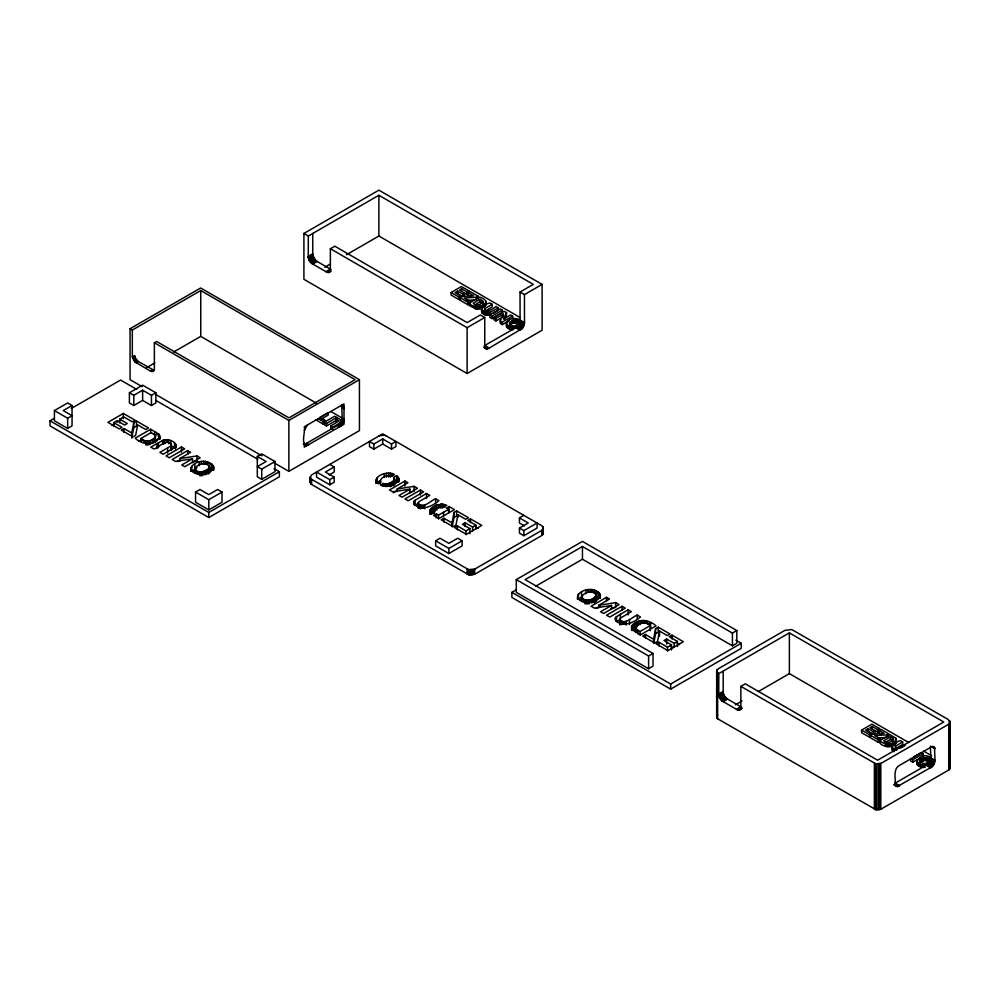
<?xml version="1.0" encoding="UTF-8"?>
<svg xmlns="http://www.w3.org/2000/svg" width="1000" height="1000" viewBox="0 0 1000 1000"><rect width="100%" height="100%" fill="white"/><g stroke="black" fill="none" stroke-linecap="round" stroke-linejoin="round"><path stroke-width="1.5" d="M54 418.475L50 420.788L50 425.875L208.8 517.537L279.363 476.8L279.363 471.712L273.988 468.6M54.413 410.588L54.413 420.775L67.65 428.413L72.05 425.863L72.05 405.5L67.65 402.95L54.413 410.588L67.65 418.225L72.05 415.675L63.238 410.588L72.05 405.5M113.775 426.438L113.775 422.612L117.062 420.712L124.575 425.05L127.25 423.5L119.75 419.162L119.75 422.987M123.338 418.537L123.338 413.45L135.062 420.213L132.275 421.812L123.725 416.875L119.75 419.162M123.963 432.312L123.963 428.488L131.75 432.987L131.75 438.075L133.763 427.7L133.763 422.612L136.488 421.037L148.512 427.975L145.787 429.55L137.675 424.875L135.625 435.387L133.038 436.887L121.225 430.075L123.963 428.488M129.4 392.775L129.4 402.962L133.812 405.5L142.625 400.412L151.45 405.5L155.863 402.962L155.863 392.775L142.625 385.138L129.4 392.775L133.812 395.312L142.625 390.225L151.45 395.312L155.863 392.775M133.812 405.5L133.812 395.312M134.588 358.525L134.588 355.6L132.338 356.9L134.95 361.925L150.575 371.175L153.275 371.425L154.362 369.613L154.375 342.775L156.625 341.475L288.95 417.875L355.112 379.675L200.738 290.538L132.325 330.037L130.062 328.738L130.062 379.663L142.175 386.662M136.488 421.037L136.488 426.125L133.763 427.7M141.062 440.962L141.062 438.425L151.15 432.6L155.037 435.012L155.512 436.575C152.587 441.562 145.225 442.587 141.062 438.425M142.625 400.412L142.625 390.225M145.688 444.675L145.688 440.85L142.863 442.488M146.188 444.837L146.188 441.012M147.225 444.988L147.225 441.163M148.238 444.925L148.238 441.112M149.262 444.712L149.262 440.887M150.338 444.363L150.338 440.538M150.7 433.062L150.7 429.237L158.812 434.125L159.963 439M151.45 405.5L151.45 395.312M152.363 443.375L152.363 439.562M152.75 443.175L152.75 439.35M154.075 442.275L154.075 438.45M155.062 437.463L155.062 442.55L155.5 435.763M156.988 448.612L156.988 443.512M158.812 434.125L158.812 439.225L158.162 433.663L155.25 435.337M158.475 447.75L158.475 442.663M159.688 439.075L159.688 435.262M162.638 444.3L162.638 440.475C167.638 438.425 176.925 440.95 175.987 447.55M163.762 443.925L163.762 440.1M164.862 443.675L164.862 439.862M166.838 442.275L166.838 439.725M167.613 453.038L167.613 447.938M168.825 443.787L168.825 439.963M170.688 449.875L171.4 444.25C166.025 438.663 158.9 447.287 154.037 449.012L150.75 447.113L162.638 440.475M170.825 445.675L170.825 440.575M171.35 450.438L171.35 445.35M171.537 449.9L171.537 444.8M175.575 448.95L174.513 447.8L174.525 442.713M175.575 447.675L175.575 443.862M179.662 461.188L179.662 458.638L190.65 452.3L187.638 450.562L172.175 459.487L175.562 461.438L192.512 458.762L192.512 462.587M181.475 452.1L181.475 447L184.688 448.85L169.225 457.775L166.012 455.925L181.475 447M187.638 454.375L187.638 450.562M190.85 471.275C189.4 459.288 214.338 457.287 213.738 469.762M191.012 471.262L191.025 467.438M191.75 466.175L191.75 471.262L196.988 467.738M194.875 468.775L194.875 463.688M195.2 471.788C193.012 461.512 215.438 460.637 209.075 473.225L209.1 466.025M195.487 471.6L195.487 467.788M179.662 458.638L196.962 455.938L196.962 461.037L192.638 461.712M198.088 474.2L198.088 471.65L195.275 473.275M198.925 474.438L198.925 471.9L196.025 470.525L195.2 468.525M199.137 465.725L199.137 461.9M200.087 475.875L200.087 472.05L198.925 471.9M201.312 475.863L201.312 472.05L207.625 469.625L209.375 466.688M201.35 464.025L201.35 461.475M202.6 475.7L202.6 471.875M203.6 463.913L203.6 461.362M203.875 474.087L203.875 471.538M205.175 474.862L205.175 471.037M205.362 464.012L205.362 461.463M206.462 474.2L206.462 470.375M207.1 464.363L207.1 461.812M207.625 473.45L207.625 469.625M208.5 473.975L208.5 468.875M208.8 517.537L208.8 512.438L279.363 471.712M208.8 509.888L208.8 499.7L222.025 492.062L222.025 502.25L208.8 509.888L195.562 502.25L195.562 492.062L199.975 489.513L208.8 494.6L217.613 489.513L222.025 492.062M209.363 472.5L208.675 465.538L211.488 463.913L211.488 469.012L212.95 470.288L212.95 465.188M211.925 469.3L211.925 464.212M213.55 470.012L213.55 466.188M257.312 456.425L257.312 476.788L261.725 479.338L274.962 471.7L274.962 461.512L261.725 453.875L257.312 456.425L266.137 461.512L257.312 466.6L261.725 469.15L274.962 461.512M261.725 479.338L261.725 469.15M312.738 258.15L312.725 233.463M304.312 443.438L304.3 447.15L344 424.237L344 403.862L304.3 426.775C305.675 432.3 300 444.837 307.512 445.275L303.65 444.162L305.863 445.425M380.3 480.375L380.988 482.238L378.188 483.85C370.825 476.15 388.562 470.262 394.387 474.5L391.587 476.112C386.887 474.688 378.775 477.525 380.288 483.625M581.875 596.65C583.513 602.788 595.037 600.337 596.038 594.812C592.663 589.038 580.087 592.7 581.875 599.913M305.3 444.012L337.375 425.5C344.312 421.675 341.587 411.962 341.625 405.712L343.988 407.575L341.775 406.3M930.512 746.1C929.912 752.038 933.088 761.712 926.112 765.3L895.238 783.125L895.638 785.6L897.312 786.575L932.312 766.637L934.975 760.888L934.55 747.55L933.375 746.65L931.125 747.087L899.65 765.3C893.138 768.55 895.487 777.575 895.238 783.125L894.638 783.525L899.05 786.062M489.162 348.062L484.75 345.513L484.75 317.5L480.35 314.95L467.113 322.587L334.787 246.2L330.375 248.738L330.363 270.487L329.275 272.3L327.163 272.337L312.125 263.712L309.025 260.087L308.275 257.05L308.325 236.012L378.888 195.263L533.275 284.387L520.037 292.038L520.087 320.712L518.488 325.225L516.237 327.388L484.75 345.513L485.15 347.987L486.312 348.888L488.562 348.45L522.388 328.425L524.487 323.263L524.45 294.575L542.1 284.387L542.1 330.238L467.113 373.525L303.913 279.3L303.913 233.463L378.888 190.162L542.1 284.387M718.763 694.675L718.8 673.625L789.375 632.875L943.763 722.013L877.6 760.212L745.275 683.812L740.863 686.363L740.85 708.112L739.762 709.912L737.05 709.675L722.013 700.925L719.2 696.925L718.763 694.675L723.175 692.125L723.213 671.075M310.3 477.137L311.588 474.938L382.7 433.837L542.038 525.875L543.275 528.538L542.038 530.262L474.712 569.125L468.537 569.587L311.588 479.325C309.137 474.137 309.075 483.625 312.125 484.775L468.537 574.688L475.337 573.9L541.5 535.7L543.275 533.625L542.487 531.362M310.3 482.225L310.512 481.287M717.625 715.075L716.6 716.912L717.625 718.763L875.925 809.712L880.8 809.275L948.713 770.037L949.95 768.325L949.525 766.475M398.812 479.05C396.763 486.05 386.512 487.962 380.387 485.125L383.2 483.5C386.938 484.938 396.062 482.287 393.775 477.4C396.85 473.363 399.825 478.562 398.812 481.6M600.388 595.337C598.125 604.5 578.575 605.875 577.712 595.55C581.962 587.425 600.662 586.675 600.388 597.875M740.863 686.363L875.925 763.875L881.45 763.125L948.175 724.562L949.95 722.475L948.175 719.463L791.762 629.55L784.975 630.337L718.162 668.85L716.663 671.562L718.8 673.625M506.425 323.387L507.638 325.387L512.013 327.212L512.013 329.762L508.6 328.575L506.55 326.613C504.387 319 515.763 316.275 520.475 320.375M506.562 325.062L506.55 326.613M925.175 767.375C907.613 767.887 922.175 748.612 931.65 758.65M916.912 763.55L917.537 761.838M213.738 467.212C211 476.012 194.488 477.562 190.85 468.725M469.325 303.025L479.637 297.075C496.188 302.4 474.363 311.588 469.325 303.025L469.325 305.575L476.275 309.025L482.413 308.025L482.413 305.475M484.963 303.837L484.963 306.388L485.975 301.988M896.375 742.613L895.925 738.3L890.125 734.688L879.812 740.638L879.812 743.188C884.212 747.537 892.862 748.25 896.375 742.613L896.237 738.725M304.312 430.475L307.512 424.938M338.575 424.8L340.788 426.062L342.887 423.6L343.988 420.538L341.775 419.263M498.263 310.375L498.263 307.825L490.337 312.25L490.337 314.8C478.65 317.55 478.575 304.725 489.975 303.05L492.163 304.312L492.163 306.85L484.525 311.55L484.975 308.538L492.163 304.312M891.925 746.85L894.038 749.163L894.038 751.7C887.75 747.675 896.025 741.287 900.462 740.662L902.65 741.925L902.65 744.475L895.462 748.7L895.462 746.15L902.65 741.925M891.925 749.4L892.362 745.675M131.75 432.987L133.763 422.612M451.987 522.913L454.038 512.388L456.625 510.887L468.438 517.712L465.7 519.288L457.925 514.8L455.913 525.175L453.175 526.75L441.15 519.8L443.875 518.225L451.987 522.913L451.987 526.725M452.275 526.5L454.038 517.475L454.038 512.388M653.562 639.188L655.612 628.675L658.213 627.175L670.013 633.987L667.275 635.575L659.5 631.075L657.487 641.462L654.762 643.037L642.725 636.087L645.45 634.513L653.562 639.188L653.562 643.012M653.85 642.788L655.612 633.763L655.612 628.675M175.987 445L174.688 447.425L163.175 454.288L159.9 452.388L170.688 446.062M413.913 501.625L413.688 502.775C419.162 512.625 432.75 506.15 438.913 500.662L435.637 498.762C430.775 500.487 423.638 509.113 418.275 503.525L418.975 501.712L429.762 495.375L426.488 493.488L414.988 500.35L413.913 501.625L413.913 504.175M615.487 617.913L615.262 619.05C620.737 628.913 634.325 622.438 640.487 616.95L637.212 615.05C632.35 616.775 625.212 625.4 619.85 619.812L620.562 618L631.35 611.663L628.062 609.775L616.562 616.638L615.487 617.913L615.487 620.462M159.963 436.463C156.037 446.15 141.613 444.95 135.238 438.162L150.7 429.237M429.7 513.862L430.6 509.075L435.312 505.637L441.65 504.125L446.8 505.288L443.975 506.912L441.425 506.662L437.062 508.338L434.6 510.325L434.15 513.75M631.587 626.325L632.425 629.938L640.55 634.825L656 625.9C649.488 619.412 637.112 618.038 631.587 626.325L631.587 630.15M484.525 309.012C486.213 314.113 493.862 307.825 496.075 306.562L498.263 307.825M509.525 322.762C516.55 333.775 524.412 312.562 509.525 322.762L509.525 325.312C511.562 322.788 516.15 321.512 518.6 324.137L518.6 321.587M596.038 594.812L595.763 601.362L595.763 594.15M920 760.375C927.038 771.4 934.9 750.188 920 760.375L920 762.925M508.762 320.9L502.325 324.625L500.175 323.375L500.175 320.838L503.288 314.175L495.962 318.4L493.95 317.238L493.95 319.788L495.962 320.95L502.062 317.425M493.95 317.238L504.263 311.288L506.525 312.6L503.425 319.125L510.625 314.962L512.638 316.125L512.638 318.675M504.663 319.062L506.525 315.138L506.525 312.6M879.812 740.638C883.913 745.163 894.5 745.825 896.413 739.163M650.188 625.638C646.012 621.475 638.65 622.5 635.737 627.487L636.2 629.05L640.088 631.462L650.188 625.638L650.188 630.737M435.312 505.637L435.312 510.725L430.6 514.175L430.6 509.075M636.9 621.912L636.9 627.013L632.175 630.45L632.175 625.363M619.888 623.812L620.562 623.1M895.462 746.15C894.212 751.125 904.463 747.075 905.288 744.912M928.725 758.787L928.725 761.338L924.338 760.425L920.387 762.425L920.387 759.875M416.987 504.062L414.988 505.438L414.988 500.35M379.963 480.625L376.875 483.088L376.875 477.987M736.825 630.55L582.45 541.413L516.287 579.612L516.287 592.35L648.612 668.75L653.025 666.137L653.025 653.462L525.112 579.612L582.45 546.512L732.425 633.088L736.825 630.55L736.825 643.275L732.425 645.825L582.45 559.237L535.775 586.188M130.062 328.738L200.637 287.987L359.438 379.663L359.438 430.6L288.863 471.35L274.062 462.8M308.325 256.375L312.725 253.837M132.725 358.438L134.963 357.137L134.588 355.6M308.275 257.05L312.688 254.5M308.325 257.575L312.725 255.025M308.337 257.775L312.75 255.225L315.938 260.763L330.375 269.113L325.962 271.663M308.475 258.538L312.887 255.987M133.425 359.963L135.675 358.663L138.375 361.55L154 370.337L151.75 371.625M308.712 259.312L313.125 256.762M309.025 260.087L313.438 257.538M134.4 361.337L136.637 360.037M309.425 260.837L313.837 258.288M134.95 361.925L137.2 360.637M309.875 261.55L314.288 259.012M136.137 362.837L138.375 361.55M310.387 262.213L314.8 259.662M310.95 262.8L315.363 260.262M311.525 263.312L315.938 260.763M311.7 263.425L316.112 260.875M312.125 263.712L316.537 261.175M312.725 264.025L317.137 261.475M71.3 408.488L120.575 380.05L136.725 389.375M146.725 367.562L154.825 362.887M173.725 351.975L200.738 336.388L316.188 403.038M324.888 267.188L330.288 264.075M346.488 254.713L378.888 236.012L519.85 317.387M150.575 371.175L152.812 369.875M326.562 272.05L330.975 269.5M327 272.25L330.3 270.35M327.163 272.337L330.475 270.425M327.75 272.5L329.95 271.238M328.3 272.55L330.513 271.288M328.812 272.488L331.025 271.212M123.338 413.45L107.888 422.375L119.225 428.913L121.962 427.337L113.775 422.612M111.75 425.238L114.325 423.75M116.9 422.262L120.763 420.025M139.1 441.025L141.675 439.538M140.588 441.25L143.275 439.7M153.363 433.875L156.05 432.325M155.25 440.438L158.162 438.75M460.75 298.488L458.9 299.55L451.087 295.038L451.087 292.5L461.4 286.55L468.963 290.912L468.963 293.45L467.125 294.513L459.487 290.075L461.675 288.812L467.125 291.962L468.963 290.912M457.7 291.112L457.7 293.663L462.7 296.55L464.5 295.512L464.5 292.962L462.7 294L457.7 291.112L455.05 292.638L460.75 295.938L458.9 297L451.087 292.5M478.162 298.775L478.162 296.225L476.438 297.225L464.288 298.012L469.688 301.137L469.688 303.675L467.875 304.725L459.85 300.1L459.85 297.55L461.675 296.5L473.65 295.725L468.462 292.738L468.462 295.275L471.062 296.775M468.462 292.738L470.288 291.675L478.162 296.225M177.338 461.6L179.913 460.112M192.512 458.762L181.725 464.988L184.737 466.725L200.2 457.812L196.962 455.938M459.85 297.55L467.875 302.188L469.688 301.137M479.938 299.312L473.212 303.2C476.037 307.787 488.2 301.938 479.938 299.312L479.938 301.863L475.9 304.188M193.075 472L195.888 470.375M206.462 464.275L209.275 462.65M154.375 342.775L288.863 420.412L359.438 379.663M208.675 470.625L211.488 469.012M330.375 248.738L467.113 327.688L484.75 317.5M489.837 314.862L500.15 308.913L502.287 310.15L502.287 312.7L491.987 318.65L489.837 317.413L489.837 314.862L491.987 316.1L502.287 310.15M493.2 313.3L497 311.1M320.988 419.275L328.225 415.087L328.225 412.537L319.775 417.425L324.875 420.363L324.875 422.912L323.025 423.988L315.775 419.787M318.188 418.638L323.025 421.438L324.875 420.363M324.35 422.2L334.663 416.25L336.8 417.488L336.8 420.025L326.488 425.988L324.35 424.75L324.35 422.2L326.488 423.438L336.8 417.488M500.175 320.838L502.325 322.075L512.638 316.125M336.112 421.75L336.112 419.2L337.938 418.15L341.525 420.213M332.9 429.688L330.737 428.438L330.737 425.887L339.212 420.988L336.112 419.2M341.388 422.238L332.9 427.137L330.737 425.887M329.137 474.95L334.188 472.038L334.188 466.95L325.363 472.038L334.188 477.137L334.188 482.225L329.775 484.775L316.537 477.137L316.537 472.038L329.775 479.675L334.188 477.137M373.875 444.025L382.7 438.938L391.525 444.025L395.938 441.475L395.938 446.575L391.525 449.125L382.7 444.025L373.875 449.125L369.475 446.575L369.475 441.475L373.875 444.025L373.875 449.125M397.15 491.55L397.15 489.012L407.938 482.775L404.925 481.037L389.475 489.963L392.7 491.825L410 489.137L410 492.95M393.338 492.825L397.2 490.6M410 489.137L399.012 495.475L402.025 497.212L417.488 488.288L414.1 486.337L397.15 489.012M420.438 490L404.988 498.925L408.188 500.775L423.65 491.85L420.438 490L420.438 495.087M448.6 509.35L438.512 515.188L436.3 513.9L433.612 515.45L438.963 518.538L454.425 509.613L449.075 506.525L446.388 508.075L448.6 509.35L448.6 513.175M454.038 517.475L456.625 515.988L456.625 510.887M469.925 533.713L469.925 528.612L465.95 530.913L457.388 525.962L454.6 527.575L466.325 534.338L481.788 525.413L470.45 518.862L467.713 520.45L475.887 525.163L475.887 528.987M475.887 525.163L472.6 527.062L465.1 522.725L462.413 524.275L469.925 528.612M435.637 540.8L440.05 538.25L448.862 543.35L457.688 538.25L462.1 540.8L462.1 545.887L448.862 553.525L435.637 545.887L435.637 540.8L448.862 548.438L462.1 540.8M524.487 525.887L519.438 522.975L519.438 517.875L523.85 515.337M519.438 528.062L523.85 530.612L537.087 522.975L537.087 528.062L523.85 535.7L519.438 533.162L519.438 528.062L528.263 522.975L519.438 517.875M735.863 640.175L741.237 643.275L741.237 648.375L670.662 689.125L511.875 597.438L511.875 592.35L515.875 590.037M579.763 600.138L582.562 598.525M593.162 592.4L595.962 590.788M581.962 601.413L584.775 599.788L584.775 603.612M595.35 593.688L598.175 592.062L598.175 597.15L599.6 598.413L599.6 593.312M598.175 597.15L595.35 598.775L596.038 600.625M598.725 607.837L598.725 605.3L609.513 599.062L606.512 597.325L591.05 606.25L594.275 608.112L611.575 605.425L611.575 609.237M596.2 608.375L600.062 606.138M611.575 605.425L600.588 611.763L603.6 613.5L619.062 604.575L615.675 602.612L598.725 605.3M622.025 606.275L606.562 615.212L609.775 617.062L625.225 608.138L622.025 606.275L622.025 610.1M633.088 630.4L636 628.725M645.562 623.2L648.388 621.575M635.188 631.737L637.875 630.188L637.875 634.012M647.962 624.362L650.65 622.812L650.65 627.9M655.612 633.763L658.213 632.263L658.213 627.175M671.5 649.987L671.5 644.9L667.525 647.188L658.962 642.25L656.188 643.863L667.9 650.625L683.363 641.7L672.025 635.15L669.287 636.725L677.463 641.45L677.463 646.55M677.463 641.45L674.188 643.35L666.675 639.012L663.988 640.562L671.5 644.9M516.287 579.612L648.612 656.012L653.025 653.462M511.875 592.35L670.662 684.025L741.237 643.275M718.8 694L723.213 691.45M718.8 695.188L723.213 692.638M718.825 695.387L723.175 692.125M718.962 696.15L723.375 693.6L723.238 692.85M719.2 696.925L723.612 694.375L723.375 693.6M719.513 697.7L723.925 695.15L723.612 694.375M719.912 698.45L724.325 695.913L727.025 698.787L741.462 707.125L737.05 709.675M720.362 699.175L724.775 696.625M720.875 699.837L725.288 697.288M721.438 700.425L725.837 697.875M722.013 700.925L726.425 698.375M722.188 701.038L726.6 698.5M722.613 701.338L727.025 698.787M723.213 701.637L727.625 699.087M735.375 704.812L742.125 700.913M758.325 691.55L789.375 673.625L908.863 742.6M736.45 709.275L740.863 706.737M737.475 709.875L741.888 707.325M738.238 710.125L741.538 708.213M738.787 710.175L740.987 708.9M739.3 710.1L741.963 708.637M861.575 730.113L869.388 734.625L869.388 737.163L861.575 732.663L861.575 730.113L871.888 724.163L879.438 728.525L879.438 731.075L877.613 732.125L869.975 727.7L872.163 726.425L877.613 729.575L879.438 728.525M868.188 728.725L868.188 731.275L873.188 734.163L874.987 733.138L874.987 730.588L873.188 731.612L868.188 728.725L865.537 730.263L871.237 733.55L871.237 736.1M869.388 734.625L871.237 733.55M888.65 736.388L888.65 733.838L886.925 734.837L874.775 735.625L880.175 738.75L880.175 741.3L878.363 742.35L870.337 737.712L870.337 735.175L872.163 734.125L884.137 733.35L878.95 730.35L878.95 732.9L881.55 734.4M878.95 730.35L880.775 729.3L888.65 733.838M870.337 735.175L878.363 739.8L880.175 738.75M890.425 736.925L883.7 740.812C886.525 745.4 898.688 739.55 890.425 736.925L890.425 739.475L885.037 742.588M913.913 756.737L921.112 752.588L923.112 753.737L923.112 756.287L912.812 762.237L910.662 761L910.662 758.45L912.812 759.688L923.112 753.737M378.9 436.075L380.312 435.6M517.587 326.425L512.013 327.212M928.075 764.05C924.475 765.612 918.388 765.212 916.912 761M481.45 309.237L484.888 312.188L490.337 312.25M340.788 405.725L342.887 405.775L343.837 406.987M409.475 492.15L412.562 491.675M611.05 608.438L614.138 607.95M381.087 435.45L382.7 435.337M465.8 300.462L474.925 299.862M877.812 737.975L886.925 737.387L886.925 734.837M200.087 472.05L201.312 472.05M383.512 435.363L384.312 435.45M896.7 750.212L894.038 749.163M385.825 435.812L386.5 436.075M520.037 292.038L524.45 294.575M520.037 320.05L524.45 322.587M520.087 320.712L524.487 323.263M519.888 322.2L524.288 324.75M519.65 322.975L524.062 325.525M519.338 323.75L523.737 326.3M479.938 301.863L482.537 303.425L482.537 300.875M518.938 324.5L523.35 327.05M518.488 325.225L522.888 327.762M517.975 325.875L522.388 328.425M517.413 326.475L521.825 329.012M516.237 327.388L520.638 329.925M515.638 327.688L520.037 330.238M303.913 233.463L308.325 236.012M484.15 345.9L488.562 348.45M484.075 346.987L487.388 348.9M484.625 347.675L486.825 348.95M484.113 347.612L486.312 348.888M932.337 746.275L934.55 747.55M341.4 405.2L343.6 406.475M932.575 746.787L934.775 748.062M931.612 746.737L934.925 748.65M341.788 406.488L344 407.762M341.825 406.962L344.038 408.237M341.788 407.675L344 408.95M923.625 751.125L931.675 755.788M330.95 411.562L344 419.137M930.525 757.663L934.938 760.212M341.825 418.537L344.038 419.812M930.562 758.337L934.975 760.888M341.788 419.062L344 420.325M930.362 759.812L934.775 762.362M341.625 420.025L343.837 421.287M930.138 760.588L934.55 763.138M341.4 420.8L343.6 422.062M929.812 761.363L934.225 763.913M341.075 421.562L343.288 422.837M890.425 739.475L893.425 741.45L893.425 738.913M929.425 762.125L933.838 764.663M340.688 422.325L342.887 423.6M928.975 762.837L933.375 765.387M340.225 423.038L342.438 424.312M928.462 763.5L932.862 766.05M339.725 423.7L341.925 424.975M339.162 424.288L341.375 425.562M927.9 764.087L932.312 766.637M338.413 424.913L340.613 426.188M337.975 425.2L340.188 426.475M926.725 765L931.125 767.55M926.112 765.3L930.525 767.85M337.375 425.5L339.588 426.775M677.062 643.15L679.575 644.6M475.487 526.862L478 528.325M670.425 646.275L672.925 647.712M306.5 443.338L308.712 444.6M895.238 783.125L899.65 785.675M305.9 443.725L308.113 445M305.475 443.925L307.675 445.2M894.562 784.613L897.862 786.525M304.725 444.175L306.925 445.45M304.163 444.225L306.375 445.5M894 784.663L897.312 786.575M894.137 785.037L896.35 786.312M303.2 443.963L305.4 445.238M329.775 464.4L334.188 466.95M155.638 394.425L261.95 455.812M155.562 400.25L257.838 459.288M195.562 492.062L208.8 499.7M50 420.788L208.8 512.438M395.55 480.175L398.025 482.125L398.025 477.025M172.825 446.65L174.513 447.8M895.375 740.35L896.45 742.163M393.638 482.337L394.462 484.338L394.462 478.537M485.45 303.238L485.975 304.538M723.925 695.15L724.325 695.913M134.963 357.137L135.675 358.663M429.7 511.325L431.5 514.113L434.412 512.438L434.15 511.2M155.5 440.85L155.512 441.675M132.325 330.037L132.338 356.9M949.95 721.538L949.95 768.325M949.788 721.075L949.788 768.787M949.525 720.638L949.525 769.225M949.163 723.812L949.163 769.65M948.713 724.2L948.713 770.037M929.087 759.2L929.087 761.75M928.175 758.4L928.175 760.95M927.513 758.088L927.513 760.638M926.787 757.875L926.787 760.425M926.012 757.775L926.012 760.312M925.188 757.775L925.188 760.312M924.338 757.875L924.338 760.425M923.475 758.1L923.475 760.65M923.675 764.9L923.675 767.45M922.613 758.438L922.613 760.987M922.5 764.837L922.5 767.375M921.737 758.875L921.737 761.425M921.338 764.6L921.338 767.15M920.962 759.388L920.962 761.925M920.2 764.2L920.2 766.75M919.087 763.65L919.087 766.2M918.125 763L918.125 765.55M917.438 762.35L917.438 764.9M917.05 760.138L917.038 764.225M912.812 759.688L912.812 762.237M896.025 740.8L896.025 743.337M895.925 738.3L895.925 740.85M895.45 741.462L895.45 744M894.725 742.05L894.725 744.587M893.938 742.55L893.938 745.1M893.025 738.5L893.025 741.038M892.9 743.1L892.9 745.638M892.913 748.388L892.913 750.938M892.412 738.075L892.412 740.625M892.075 746.087L892.212 750.163M891.838 743.538L891.838 746.075M890.75 743.863L890.75 746.413M889.625 744.087L889.625 746.637M888.15 744.212L888.15 746.75M886.762 744.1L886.762 746.65M885.462 743.763L885.462 746.312M880.8 763.438L880.8 809.275M880.062 763.7L880.062 809.538M879.275 763.875L879.275 809.712M878.363 739.8L878.363 742.35M878.45 763.988L878.45 809.837M877.613 729.575L877.613 732.125M876.75 763.988L876.75 809.837M875.925 763.875L875.925 809.712M875.138 763.7L875.138 809.538M874.4 763.438L874.4 809.275M873.188 731.612L873.188 734.163M872.163 726.425L872.163 728.975M789.375 632.875L789.375 673.625M732.425 633.088L732.425 645.825M717.625 672.925L717.625 718.763M717.188 669.65L717.188 718.337M716.862 670.113L716.862 717.887M716.663 670.588L716.663 717.412M674.188 643.35L674.188 647.163M672.025 635.15L672.025 638.962M670.662 684.025L670.662 689.125M667.525 647.188L667.525 651.012M666.675 639.012L666.675 644.1M659.5 631.075L659.5 636.175M658.962 642.25L658.962 646.075M648.612 656.012L648.612 668.75M646.612 620.875L646.612 623.413M645.525 620.612L645.525 623.15M645.45 634.513L645.45 638.337M644.388 620.462L644.388 623M643.225 620.413L643.225 622.962M642.025 620.487L642.025 623.025M640.138 620.788L640.138 624.6M640.088 631.462L640.088 635.288M638.425 621.287L638.425 625.112M637.212 615.05L637.212 618.875M636.188 626.6L636.188 629.15M635.575 622.6L635.737 630.025M634.163 623.5L634.163 628.587M633.038 624.412L633.038 629.513M629.487 619.513L629.487 624.6M628.062 609.775L628.062 614.862M626.237 621.275L626.237 625.1M625 621.663L625 624.212M624.05 621.775L624.05 624.312M623.088 621.688L623.088 624.237M622.125 621.413L622.125 623.95M621.138 620.938L621.138 624.75M620.35 614.225L620.35 619.312L616.562 621.725L616.562 616.638M620.325 620.375L620.325 624.188M619.888 618.713L619.85 624.913M619.7 619.263L619.7 623.075M615.913 617.288L615.913 621.1M615.675 602.612L615.675 607.712M606.512 597.325L606.512 601.15M600.212 594.312L600.212 598.138M598.575 592.337L598.575 597.425M595.462 590.525L595.462 593.075M595.188 597.013L595.188 602.112M594.312 597.762L594.312 602.863M593.763 589.938L593.763 592.487M593.15 598.513L593.15 602.337M592.025 589.587L592.025 592.137M591.85 599.188L591.85 603.013M590.562 599.688L590.562 602.238M590.262 589.487L590.262 592.025M589.263 600.025L589.263 603.837M588.038 589.587L588.038 592.125M587.987 600.188L587.987 604M586.75 600.188L586.75 604M585.85 590L585.85 593.825M585.588 600.025L585.588 603.85M582.45 546.512L582.45 559.237M582.163 595.925L582.163 599.738M581.55 591.812L581.55 596.912L578.45 599.362L578.45 594.275M577.712 595.55L577.712 599.362M577.513 596.85L577.513 599.388M543.275 527.6L543.275 533.625M543.112 527.137L543.112 534.087M542.85 526.688L542.85 534.538M542.487 529.862L542.487 534.963M542.038 530.262L542.038 535.35M523.85 530.612L523.85 535.7M518.237 321.175L518.237 323.713M517.688 320.788L517.688 323.338M517.025 320.475L517.025 323.013M516.3 320.262L516.3 322.8M515.525 320.15L515.525 322.7M514.7 320.15L514.7 322.7M513.85 320.262L513.85 322.812M513.188 327.287L513.188 329.837M512.987 320.487L512.987 323.025M512.125 320.812L512.125 323.363M511.25 321.262L511.25 323.812M510.85 326.987L510.85 329.525M510.475 321.763L510.475 324.312M509.9 322.262L509.9 324.812M509.725 326.587L509.725 329.137M508.6 326.037L508.6 328.575M507.638 325.387L507.638 327.938M506.95 324.738L506.95 327.275M503.288 314.175L503.288 316.725M502.325 322.075L502.325 324.625M495.962 318.4L495.962 320.95M491.987 316.1L491.987 318.65M489.588 312.512L489.588 315.05M488.862 312.663L488.862 315.212M487.537 312.75L487.537 315.3M486.213 312.6L486.213 315.138M485.925 301.55L485.887 305M485.75 301.112L485.75 303.65M485.55 303.175L485.55 305.725M484.975 308.538L484.975 311.075M484.888 312.188L484.888 314.738M484.237 304.425L484.237 306.975L483.45 307.488L483.45 304.938M483.55 311.537L483.55 314.088M482.938 301.288L482.938 303.837M482.425 310.775L482.425 313.312M481.925 300.462L481.925 303.012M481.725 310L481.725 312.55M481.35 305.912L481.35 308.463M480.262 306.25L480.262 308.788M479.15 306.475L479.15 309.012M477.663 306.588L477.663 309.137M476.438 297.225L476.438 299.775M476.275 306.488L476.275 309.025M474.975 306.15L474.975 308.7M474.712 569.125L474.712 574.212M474.038 569.388L474.038 574.475M473.312 569.587L473.312 574.688M472.6 527.062L472.6 530.887M472.537 569.738L472.537 574.837M471.737 569.837L471.737 574.925M470.925 569.862L470.925 574.963M470.45 518.862L470.45 522.688M470.112 569.837L470.112 574.925M469.3 569.738L469.3 574.837M468.537 569.587L468.537 574.688M467.875 302.188L467.875 304.725M467.8 569.388L467.8 574.475M467.125 291.962L467.125 294.513M467.113 327.688L467.113 373.525M467.125 569.125L467.125 574.212M465.95 530.913L465.95 534.725M465.1 522.725L465.1 526.55M462.7 294L462.7 296.55M461.675 288.812L461.675 291.363M458.9 297L458.9 299.55M457.925 514.8L457.925 517.337M457.388 525.962L457.388 529.788M449.075 506.525L449.075 511.613M448.862 548.438L448.862 553.525M445.037 504.588L445.037 507.125M443.938 504.325L443.938 506.875M443.875 518.225L443.875 522.05M443.562 512.275L443.562 516.087M442.812 504.175L442.812 507.987M441.65 504.125L441.65 507.95M440.45 504.2L440.45 508.013M438.562 504.5L438.562 508.312M438.512 515.188L438.512 519M436.85 505L436.85 510.1M436.3 513.9L436.3 517.725M435.637 498.762L435.637 503.862M434 506.312L434 511.4M433.638 506.538L433.638 511.637M432.587 507.212L432.587 512.3M431.463 508.137L431.463 513.225M430.012 510.037L430.012 513.862M426.488 493.488L426.488 498.575M424.65 504.988L424.65 508.812M423.425 505.375L423.425 507.925M422.475 505.487L422.475 508.038M421.512 505.4L421.512 507.95M420.538 505.125L420.538 508.938M419.562 504.65L419.562 508.475M418.75 504.087L418.75 507.912M418.312 502.425L418.312 507.525M418.125 502.975L418.125 508.075M414.325 501L414.325 504.825M414.1 486.337L414.1 491.425M404.925 481.037L404.925 486.138M398.638 478.025L398.638 481.85M397 476.05L397 481.138M396.587 475.775L396.587 480.863L393.775 482.488L393.775 477.4M394.188 477.863L393.6 485.825L393.6 480.737M392.738 481.475L392.738 485.3M392.175 473.65L392.175 476.2M391.525 444.025L391.525 449.125M391.575 482.238L391.575 486.05M390.45 473.3L390.45 477.125M390.275 482.9L390.275 486.725M388.975 483.4L388.975 485.95M388.688 473.2L388.688 477.013M387.688 483.738L387.688 486.287M386.463 473.3L386.463 477.113M386.413 483.9L386.413 486.45M385.163 483.9L385.163 486.45M384.275 473.725L384.275 477.537M384.012 483.738L384.012 486.287M383.2 483.5L383.2 486.05M382.7 438.938L382.7 444.025M378.888 195.263L378.888 236.012M376.138 479.263L376.138 483.075M375.925 480.562L375.925 483.113M329.775 479.675L329.775 484.775M326.488 423.438L326.488 425.988M323.025 421.438L323.025 423.988M311.588 479.325L311.588 484.412M311.137 478.938L311.137 484.025M310.775 478.512L310.775 483.6M310.35 476.662L310.512 483.162M288.863 420.412L288.863 471.35M200.738 290.538L200.738 336.388M67.65 418.225L67.65 428.413"/></g></svg>
